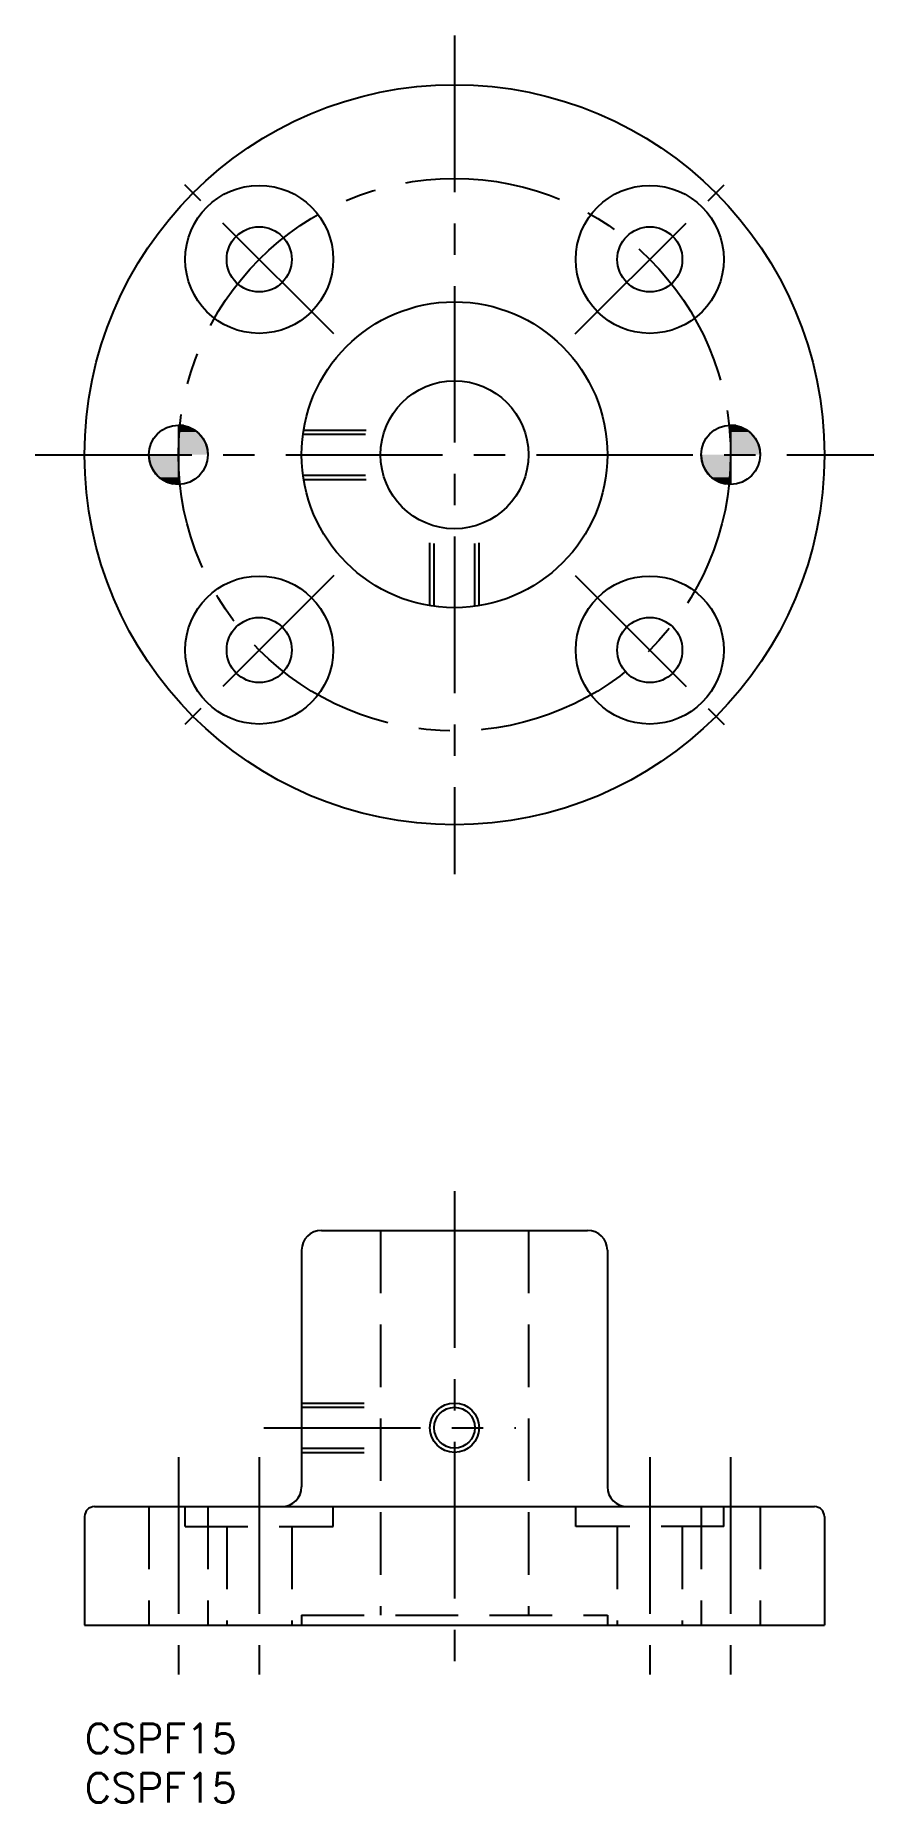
# Model space of a CAD drawing. Extents: x -5 to 80, y -8 to 171.
import ezdxf

# ---------------------------------------------------------------- set-up
doc = ezdxf.new("R2010")
doc.units = 0
doc.header["$LTSCALE"] = 0.5
doc.linetypes.add('CENTER', pattern=[50.8, 31.75, -6.35, 6.35, -6.35])
doc.linetypes.add('DASHED', pattern=[19.05, 12.7, -6.35])
for name, color, linetype in [('MSM_CENTER', 1, 'CENTER'), ('MSM_CONTINUOUS', 7, 'CONTINUOUS'), ('MSM_DASHED', 4, 'DASHED'), ('MSM_NARROW', 5, 'CONTINUOUS'), ('MSM_PART_NUMBER', 7, 'CONTINUOUS')]:
    doc.layers.add(name, color=color, linetype=linetype)
doc.styles.get("Standard").update_dxf_attribs({"font": 'txt.shx', "height": 3, "bigfont": 'bigfont.shx'})

# ---------------------------------------------------------------- blocks, each defined once
blk = doc.blocks.new('*U10')
at = {"layer": 'MSM_PART_NUMBER'}
blk.add_text('CSPF15', height=3, dxfattribs=at).set_placement((0, -3))
blk = doc.blocks.new('*U11')
at = {"layer": 'MSM_PART_NUMBER'}
blk.add_text('CSPF15', height=3, dxfattribs=at).set_placement((0, -8))
blk = doc.blocks.new('*U12')
at = {"layer": 'MSM_CONTINUOUS', "linetype": 'CONTINUOUS'}
for p, q in [((9.5, 131.61), (9.5, 131.57)), ((10.02, 131.57), (9.5, 131.61)), ((9.5, 131.57), (9.5, 131.43)), ((9.5, 131.43), (9.5, 131.21)), ((9.5, 131.21), (9.5, 130.91)), ((9.5, 130.91), (9.5, 130.54)), ((10.02, 131.57), (10.53, 131.43)), ((10.53, 131.43), (11, 131.21)), ((11, 131.21), (11.43, 130.91)), ((11.43, 130.91), (11.8, 130.54)), ((9.5, 130.54), (9.5, 130.11)), ((9.5, 130.11), (9.5, 129.64)), ((9.5, 129.64), (9.5, 129.14)), ((9.5, 129.14), (9.5, 128.61)), ((11.8, 130.54), (12.1, 130.11)), ((12.1, 130.11), (12.32, 129.64)), ((12.32, 129.64), (12.45, 129.14)), ((12.45, 129.14), (12.5, 128.61)), ((6.5, 128.61), (6.55, 128.09)), ((6.55, 128.09), (6.68, 127.59)), ((6.68, 127.59), (6.9, 127.11)), ((9.5, 128.61), (9.5, 128.09)), ((9.5, 128.09), (9.5, 127.59)), ((9.5, 127.59), (9.5, 127.11)), ((6.9, 127.11), (7.2, 126.69)), ((7.2, 126.69), (7.57, 126.32)), ((7.57, 126.32), (8, 126.02)), ((8, 126.02), (8.47, 125.8)), ((8.47, 125.8), (8.98, 125.66)), ((9.5, 125.61), (8.98, 125.66)), ((9.5, 127.11), (9.5, 126.69)), ((9.5, 126.69), (9.5, 126.32)), ((9.5, 126.32), (9.5, 126.02)), ((9.5, 126.02), (9.5, 125.8)), ((9.5, 125.8), (9.5, 125.66)), ((9.5, 125.66), (9.5, 125.61))]:
    blk.add_line(p, q, dxfattribs=at)
for points in [[(9.5, 131.61), (9.5, 131.57), (10.02, 131.57)], [(9.5, 131.57), (9.5, 131.43), (10.53, 131.43)], [(9.5, 131.43), (9.5, 131.21), (11, 131.21)], [(9.5, 131.21), (9.5, 130.91), (11.43, 130.91)], [(9.5, 130.91), (9.5, 130.54), (11.8, 130.54)], [(9.5, 130.54), (9.5, 130.11), (12.1, 130.11)], [(9.5, 130.11), (9.5, 129.64), (12.32, 129.64)], [(9.5, 129.64), (9.5, 129.14), (12.45, 129.14)], [(9.5, 129.14), (9.5, 128.61), (12.5, 128.61)], [(6.5, 128.61), (6.55, 128.09), (9.5, 128.09)], [(6.55, 128.09), (6.68, 127.59), (9.5, 127.59)], [(6.68, 127.59), (6.9, 127.11), (9.5, 127.11)], [(6.9, 127.11), (7.2, 126.69), (9.5, 126.69)], [(7.2, 126.69), (7.57, 126.32), (9.5, 126.32)], [(7.57, 126.32), (8, 126.02), (9.5, 126.02)], [(8, 126.02), (8.47, 125.8), (9.5, 125.8)], [(8.47, 125.8), (8.98, 125.66), (9.5, 125.66)]]:
    blk.add_solid(points, dxfattribs=at)
at = {"layer": 'MSM_CONTINUOUS', "linetype": 'CONTINUOUS', "extrusion": (0, 0, -1)}
for points in [[(-9.5, 131.57), (-10.02, 131.57), (-10.53, 131.43)], [(-9.5, 131.43), (-10.53, 131.43), (-11, 131.21)], [(-9.5, 131.21), (-11, 131.21), (-11.43, 130.91)], [(-9.5, 130.91), (-11.43, 130.91), (-11.8, 130.54)], [(-9.5, 130.54), (-11.8, 130.54), (-12.1, 130.11)], [(-9.5, 130.11), (-12.1, 130.11), (-12.32, 129.64)], [(-9.5, 129.64), (-12.32, 129.64), (-12.45, 129.14)], [(-9.5, 129.14), (-12.45, 129.14), (-12.5, 128.61)], [(-6.5, 128.61), (-9.5, 128.61), (-9.5, 128.09)], [(-6.55, 128.09), (-9.5, 128.09), (-9.5, 127.59)], [(-6.68, 127.59), (-9.5, 127.59), (-9.5, 127.11)], [(-6.9, 127.11), (-9.5, 127.11), (-9.5, 126.69)], [(-7.2, 126.69), (-9.5, 126.69), (-9.5, 126.32)], [(-7.57, 126.32), (-9.5, 126.32), (-9.5, 126.02)], [(-8, 126.02), (-9.5, 126.02), (-9.5, 125.8)], [(-8.47, 125.8), (-9.5, 125.8), (-9.5, 125.66)], [(-8.98, 125.66), (-9.5, 125.66), (-9.5, 125.61)]]:
    blk.add_solid(points, dxfattribs=at)
blk = doc.blocks.new('*U13')
at = {"layer": 'MSM_CONTINUOUS', "linetype": 'CONTINUOUS'}
for p, q in [((65.5, 131.61), (65.5, 131.57)), ((66.02, 131.57), (65.5, 131.61)), ((65.5, 131.57), (65.5, 131.43)), ((65.5, 131.43), (65.5, 131.21)), ((65.5, 131.21), (65.5, 130.91)), ((65.5, 130.91), (65.5, 130.54)), ((66.02, 131.57), (66.53, 131.43)), ((66.53, 131.43), (67, 131.21)), ((67, 131.21), (67.43, 130.91)), ((67.43, 130.91), (67.8, 130.54)), ((65.5, 130.54), (65.5, 130.11)), ((65.5, 130.11), (65.5, 129.64)), ((65.5, 129.64), (65.5, 129.14)), ((65.5, 129.14), (65.5, 128.61)), ((67.8, 130.54), (68.1, 130.11)), ((68.1, 130.11), (68.32, 129.64)), ((68.32, 129.64), (68.45, 129.14)), ((68.45, 129.14), (68.5, 128.61)), ((62.5, 128.61), (62.55, 128.09)), ((62.55, 128.09), (62.68, 127.59)), ((62.68, 127.59), (62.9, 127.11)), ((65.5, 128.61), (65.5, 128.09)), ((65.5, 128.09), (65.5, 127.59)), ((65.5, 127.59), (65.5, 127.11)), ((62.9, 127.11), (63.2, 126.69)), ((63.2, 126.69), (63.57, 126.32)), ((63.57, 126.32), (64, 126.02)), ((64, 126.02), (64.47, 125.8)), ((64.47, 125.8), (64.98, 125.66)), ((65.5, 125.61), (64.98, 125.66)), ((65.5, 127.11), (65.5, 126.69)), ((65.5, 126.69), (65.5, 126.32)), ((65.5, 126.32), (65.5, 126.02)), ((65.5, 126.02), (65.5, 125.8)), ((65.5, 125.8), (65.5, 125.66)), ((65.5, 125.66), (65.5, 125.61))]:
    blk.add_line(p, q, dxfattribs=at)
for points in [[(65.5, 131.61), (65.5, 131.57), (66.02, 131.57)], [(65.5, 131.57), (65.5, 131.43), (66.53, 131.43)], [(65.5, 131.43), (65.5, 131.21), (67, 131.21)], [(65.5, 131.21), (65.5, 130.91), (67.43, 130.91)], [(65.5, 130.91), (65.5, 130.54), (67.8, 130.54)], [(65.5, 130.54), (65.5, 130.11), (68.1, 130.11)], [(65.5, 130.11), (65.5, 129.64), (68.32, 129.64)], [(65.5, 129.64), (65.5, 129.14), (68.45, 129.14)], [(65.5, 129.14), (65.5, 128.61), (68.5, 128.61)], [(62.5, 128.61), (62.55, 128.09), (65.5, 128.09)], [(62.55, 128.09), (62.68, 127.59), (65.5, 127.59)], [(62.68, 127.59), (62.9, 127.11), (65.5, 127.11)], [(62.9, 127.11), (63.2, 126.69), (65.5, 126.69)], [(63.2, 126.69), (63.57, 126.32), (65.5, 126.32)], [(63.57, 126.32), (64, 126.02), (65.5, 126.02)], [(64, 126.02), (64.47, 125.8), (65.5, 125.8)], [(64.47, 125.8), (64.98, 125.66), (65.5, 125.66)]]:
    blk.add_solid(points, dxfattribs=at)
at = {"layer": 'MSM_CONTINUOUS', "linetype": 'CONTINUOUS', "extrusion": (0, 0, -1)}
for points in [[(-65.5, 131.57), (-66.02, 131.57), (-66.53, 131.43)], [(-65.5, 131.43), (-66.53, 131.43), (-67, 131.21)], [(-65.5, 131.21), (-67, 131.21), (-67.43, 130.91)], [(-65.5, 130.91), (-67.43, 130.91), (-67.8, 130.54)], [(-65.5, 130.54), (-67.8, 130.54), (-68.1, 130.11)], [(-65.5, 130.11), (-68.1, 130.11), (-68.32, 129.64)], [(-65.5, 129.64), (-68.32, 129.64), (-68.45, 129.14)], [(-65.5, 129.14), (-68.45, 129.14), (-68.5, 128.61)], [(-62.5, 128.61), (-65.5, 128.61), (-65.5, 128.09)], [(-62.55, 128.09), (-65.5, 128.09), (-65.5, 127.59)], [(-62.68, 127.59), (-65.5, 127.59), (-65.5, 127.11)], [(-62.9, 127.11), (-65.5, 127.11), (-65.5, 126.69)], [(-63.2, 126.69), (-65.5, 126.69), (-65.5, 126.32)], [(-63.57, 126.32), (-65.5, 126.32), (-65.5, 126.02)], [(-64, 126.02), (-65.5, 126.02), (-65.5, 125.8)], [(-64.47, 125.8), (-65.5, 125.8), (-65.5, 125.66)], [(-64.98, 125.66), (-65.5, 125.66), (-65.5, 125.61)]]:
    blk.add_solid(points, dxfattribs=at)

msp = doc.modelspace()

# ---------------------------------------------------------------- linework, layer by layer
at = {"layer": 'MSM_CENTER'}
for p, q in [((37.5, 171.11), (37.5, 86.11)), ((25.25, 140.87), (10.16, 155.96)), ((49.75, 140.87), (64.84, 155.96)), ((-5, 128.61), (80, 128.61)), ((25.25, 116.36), (10.16, 101.27)), ((49.75, 116.36), (64.84, 101.27)), ((37.5, 53.98), (37.5, 5)), ((18.18, 30), (43.71, 30)), ((9.5, 27), (9.5, 5)), ((17.7, 27), (17.7, 5)), ((57.3, 27), (57.3, 5)), ((65.5, 27), (65.5, 5))]:
    msp.add_line(p, q, dxfattribs=at)
msp.add_circle((37.5, 128.61), 28, dxfattribs=at)
at = {"layer": 'MSM_CONTINUOUS'}
for p, q in [((24, 50), (51, 50)), ((30, 50), (45, 50)), ((22, 48), (22, 24)), ((53, 48), (53, 24)), ((1, 22), (74, 22)), ((0, 21), (0, 10)), ((75, 21), (75, 10)), ((0, 10), (75, 10))]:
    msp.add_line(p, q, dxfattribs=at)
for centre, radius in [((37.5, 128.61), 37.5), ((17.7, 148.41), 7.5), ((57.3, 148.41), 7.5), ((17.7, 148.41), 3.3), ((57.3, 148.41), 3.3), ((37.5, 128.61), 15.5), ((37.5, 128.61), 7.5), ((9.5, 128.61), 3), ((65.5, 128.61), 3), ((17.7, 108.82), 7.5), ((57.3, 108.82), 7.5), ((17.7, 108.82), 3.3), ((57.3, 108.82), 3.3), ((37.5, 30), 2.07)]:
    msp.add_circle(centre, radius, dxfattribs=at)
for centre, radius, start, end in [((24, 48), 2, 90, 180), ((51, 48), 2, 0, 90), ((20, 24), 2, 270, 0), ((55, 24), 2, 180, 270), ((1, 21), 1, 90, 180), ((74, 21), 1, 360, 90)]:
    msp.add_arc(centre, radius, start, end, dxfattribs=at)
at = {"layer": 'MSM_DASHED'}
for p, q in [((22.2, 131.11), (30.43, 131.11)), ((22.14, 130.68), (30.29, 130.68)), ((22.14, 126.55), (30.29, 126.55)), ((22.2, 126.11), (30.43, 126.11)), ((35, 113.32), (35, 121.54)), ((35.43, 113.25), (35.43, 121.41)), ((39.57, 113.25), (39.57, 121.41)), ((40, 113.32), (40, 121.54)), ((30, 50), (30, 11)), ((45, 50), (45, 11)), ((22, 32.5), (30, 32.5)), ((22, 32.07), (30, 32.07)), ((22, 27.93), (30, 27.93)), ((22, 27.5), (30, 27.5)), ((6.5, 22), (6.5, 10)), ((10.2, 20), (10.2, 22)), ((12.5, 22), (12.5, 10)), ((25.2, 20), (25.2, 22)), ((49.8, 20), (49.8, 22)), ((62.5, 22), (62.5, 10)), ((64.8, 20), (64.8, 22)), ((68.5, 22), (68.5, 10)), ((10.2, 20), (25.2, 20)), ((14.4, 20), (14.4, 10)), ((21, 20), (21, 10)), ((64.8, 20), (49.8, 20)), ((54, 20), (54, 10)), ((60.6, 20), (60.6, 10)), ((22, 11), (53, 11)), ((22, 11), (22, 10)), ((53, 11), (53, 10))]:
    msp.add_line(p, q, dxfattribs=at)
at = {"layer": 'MSM_NARROW'}
msp.add_circle((37.5, 30), 2.5, dxfattribs=at)

# ---------------------------------------------------------------- block references
at = {"layer": 'MSM_CONTINUOUS', "linetype": 'CONTINUOUS'}
for name in ['*U12', '*U13']:
    msp.add_blockref(name, (0, 0), dxfattribs=at)
at = {"layer": 'MSM_CONTINUOUS'}
for name in ['*U10', '*U11']:
    msp.add_blockref(name, (0, 0), dxfattribs=at)

doc.saveas('drawing.dxf')
